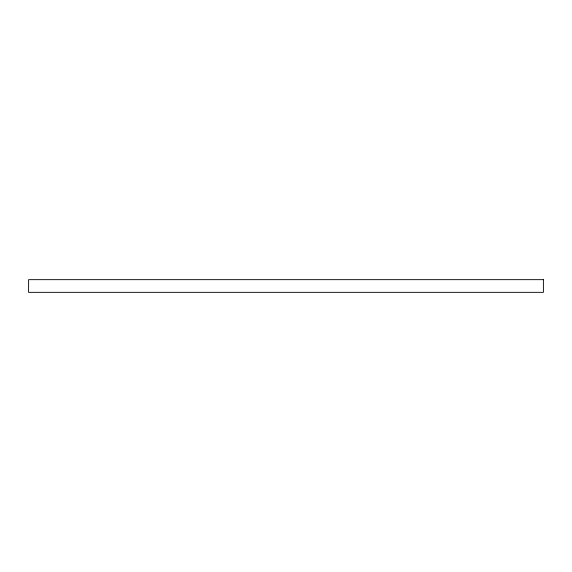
<?xml version="1.0" encoding="UTF-8"?>
<svg xmlns="http://www.w3.org/2000/svg" width="572" height="572" viewBox="0 0 572 572"><rect width="100%" height="100%" fill="white"/><g stroke="black" fill="none" stroke-linecap="round" stroke-linejoin="round"><path stroke-width="0.86" d="M543.4 279.658L28.6 279.658L28.6 292.342L543.4 292.342L543.4 279.658"/></g></svg>
